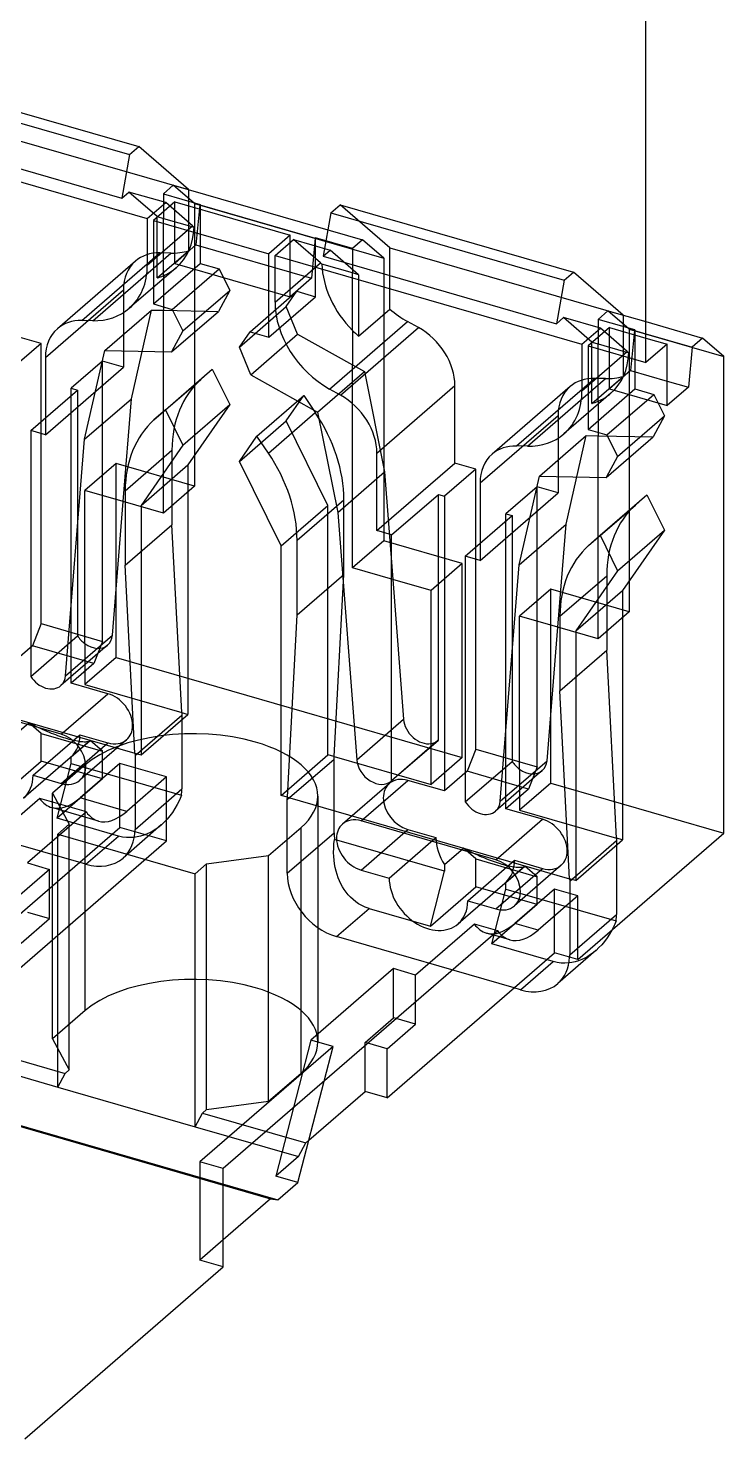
# Model space of a CAD drawing. Header units: millimetres. Extents: x -2.6 to 65.1, y -0.1 to 99.3.
# Drawn here: x 40.53 to 65.06, y -0.14 to 49.58 of the extents above; entities that cross this region are included whole.
import ezdxf

# ---------------------------------------------------------------- set-up
doc = ezdxf.new("R2010")
doc.units = ezdxf.units.MM
doc.layers.add('HIDDEN', color=7, linetype='Continuous')
doc.layers.add('THICK', color=7, linetype='Continuous')

msp = doc.modelspace()

# ---------------------------------------------------------------- linework, layer by layer
at = {"layer": 'HIDDEN'}
for p, q in [((36.207, 47.781), (44.434, 45.406)), ((35.88, 47.498), (44.107, 45.123)), ((37.957, 46.266), (46.184, 43.891)), ((33.908, 45.991), (44.733, 42.866)), ((35.607, 45.962), (43.834, 43.587)), ((44.107, 45.123), (44.434, 45.406)), ((46.184, 43.891), (44.434, 45.406)), ((44.107, 45.123), (43.834, 43.587)), ((43.834, 43.587), (44.084, 43.804)), ((45.383, 43.429), (44.084, 43.804)), ((45.084, 42.938), (44.084, 43.804)), ((45.651, 44.045), (45.301, 43.741)), ((45.651, 44.045), (52.319, 42.12)), ((46.401, 43.395), (45.651, 44.045)), ((46.184, 43.891), (46.184, 41.729)), ((44.733, 42.866), (45.383, 43.429)), ((45.7, 43.453), (44.95, 42.803)), ((45.301, 43.741), (46.6, 43.366)), ((45.301, 43.741), (45.301, 42.875)), ((46.332, 42.607), (45.383, 43.429)), ((45.7, 43.453), (49.77, 42.278)), ((45.7, 41.288), (45.7, 43.453)), ((46.401, 43.395), (46.401, 33.436)), ((46.401, 43.395), (53.069, 41.47)), ((46.582, 43.351), (46.45, 41.937)), ((46.582, 43.351), (46.6, 43.366)), ((46.582, 43.351), (50.652, 42.176)), ((46.6, 43.366), (46.6, 41.288)), ((51.209, 43.073), (51.536, 43.356)), ((53.286, 41.841), (51.536, 43.356)), ((51.536, 43.356), (59.763, 40.981)), ((44.733, 42.866), (44.733, 41.222)), ((44.95, 42.803), (49.02, 41.628)), ((44.95, 42.803), (44.95, 39.859)), ((45.084, 40.776), (45.084, 42.938)), ((45.084, 42.938), (45.301, 42.875)), ((45.301, 40.853), (45.301, 42.875)), ((45.301, 42.875), (46.382, 42.563)), ((51.209, 43.073), (50.936, 41.537)), ((51.209, 43.073), (59.436, 40.698)), ((44.733, 41.222), (46.332, 42.607)), ((46.332, 42.607), (46.34, 42.601)), ((46.34, 42.601), (46.347, 42.594)), ((46.347, 42.594), (46.354, 42.588)), ((46.354, 42.588), (46.361, 42.582)), ((46.361, 42.582), (46.368, 42.576)), ((46.368, 42.576), (46.375, 42.57)), ((46.375, 42.57), (46.382, 42.563)), ((49.77, 42.278), (49.02, 41.628)), ((49.77, 40.113), (49.77, 42.278)), ((46.45, 41.937), (45.7, 41.288)), ((46.45, 41.937), (50.52, 40.762)), ((49.237, 41.566), (49.887, 42.129)), ((49.887, 42.129), (51.186, 41.754)), ((50.836, 41.307), (49.887, 42.129)), ((50.652, 42.176), (50.52, 40.762)), ((50.652, 42.176), (50.67, 42.191)), ((50.67, 40.113), (50.67, 42.191)), ((51.969, 41.816), (50.67, 42.191)), ((52.319, 42.12), (51.969, 41.816)), ((51.969, 41.816), (51.969, 40.95)), ((53.069, 41.47), (52.319, 42.12)), ((53.286, 39.679), (53.286, 41.841)), ((53.286, 41.841), (61.513, 39.466)), ((44.312, 41.368), (41.562, 38.986)), ((42.423, 39.277), (45.173, 41.658)), ((42.808, 39.269), (45.558, 41.65)), ((44.95, 39.859), (46.6, 41.288)), ((45.084, 40.776), (46.184, 41.729)), ((45.558, 41.65), (45.173, 41.658)), ((45.7, 41.288), (49.77, 40.113)), ((46.6, 41.288), (47.264, 41.096)), ((49.02, 38.684), (49.02, 41.628)), ((49.237, 41.566), (60.062, 38.441)), ((49.237, 39.922), (49.237, 41.566)), ((49.237, 39.922), (50.836, 41.307)), ((50.843, 41.301), (50.836, 41.307)), ((50.85, 41.294), (50.843, 41.301)), ((50.858, 41.288), (50.85, 41.294)), ((50.865, 41.282), (50.858, 41.288)), ((50.873, 41.275), (50.865, 41.282)), ((50.881, 41.269), (50.873, 41.275)), ((50.888, 41.262), (50.881, 41.269)), ((50.936, 41.537), (51.186, 41.754)), ((50.936, 41.537), (59.163, 39.162)), ((52.186, 40.888), (51.186, 41.754)), ((53.069, 41.47), (53.069, 31.511)), ((45.749, 41.133), (44.099, 39.705)), ((45.301, 40.853), (45.301, 39.634)), ((45.614, 39.667), (47.264, 41.096)), ((47.264, 41.096), (47.639, 40.338)), ((51.969, 40.95), (50.888, 41.262)), ((51.969, 38.928), (51.969, 40.95)), ((52.186, 40.888), (51.969, 40.95)), ((52.186, 40.888), (52.186, 38.726)), ((59.436, 40.698), (59.763, 40.981)), ((61.513, 39.466), (59.763, 40.981)), ((41.139, 37.974), (43.889, 40.356)), ((43.889, 40.356), (43.889, 37.625)), ((45.989, 38.909), (47.639, 40.338)), ((47.639, 40.338), (47.238, 39.594)), ((48.356, 38.876), (50.006, 40.305)), ((49.631, 39.763), (50.006, 40.305)), ((50.52, 40.762), (49.77, 40.113)), ((50.006, 40.305), (50.67, 40.113)), ((59.436, 40.698), (59.163, 39.162)), ((44.95, 39.859), (45.614, 39.667)), ((49.02, 38.684), (50.67, 40.113)), ((43.23, 38.214), (44.88, 39.643)), ((44.172, 36.517), (44.88, 39.643)), ((44.88, 39.643), (45.301, 39.634)), ((45.301, 32.483), (45.301, 39.634)), ((45.301, 39.634), (47.238, 39.594)), ((45.588, 38.165), (47.238, 39.594)), ((45.614, 39.667), (45.989, 38.909)), ((47.981, 38.334), (49.631, 39.763)), ((50.032, 38.788), (49.631, 39.763)), ((52.186, 38.726), (53.286, 39.679)), ((59.163, 39.162), (59.413, 39.379)), ((60.712, 39.004), (59.413, 39.379)), ((60.413, 38.513), (59.413, 39.379)), ((60.979, 39.62), (60.629, 39.316)), ((60.629, 39.316), (60.629, 38.45)), ((61.929, 38.941), (60.629, 39.316)), ((61.729, 38.97), (60.979, 39.62)), ((60.979, 39.62), (62.314, 39.234)), ((61.513, 39.466), (61.513, 37.304)), ((42.808, 39.269), (42.423, 39.277)), ((45.989, 38.909), (45.588, 38.165)), ((47.981, 38.334), (48.356, 38.876)), ((48.356, 38.876), (49.02, 38.684)), ((48.382, 37.359), (50.032, 38.788)), ((50.032, 38.788), (51.969, 37.709)), ((51.162, 36.857), (53.912, 39.238)), ((51.547, 36.643), (54.297, 39.024)), ((51.969, 38.928), (51.969, 37.709)), ((54.297, 39.024), (53.912, 39.238)), ((60.062, 38.441), (60.712, 39.004)), ((61.029, 39.028), (60.279, 38.378)), ((61.661, 38.182), (60.712, 39.004)), ((61.029, 39.028), (62.314, 38.657)), ((61.029, 36.863), (61.029, 39.028)), ((61.729, 38.97), (61.729, 29.011)), ((61.729, 38.97), (65.064, 38.007)), ((61.911, 38.926), (61.779, 37.512)), ((61.911, 38.926), (61.929, 38.941)), ((61.911, 38.926), (62.314, 38.81)), ((61.929, 38.941), (61.929, 36.863)), ((40.988, 38.462), (39.888, 37.51)), ((40.988, 38.462), (40.252, 38.675)), ((40.988, 28.59), (40.988, 38.462)), ((48.382, 37.359), (47.981, 38.334)), ((60.062, 38.441), (60.062, 36.797)), ((60.279, 38.378), (62.314, 37.791)), ((60.279, 38.378), (60.279, 35.434)), ((60.413, 36.351), (60.413, 38.513)), ((60.413, 38.513), (60.629, 38.45)), ((60.629, 36.428), (60.629, 38.45)), ((60.629, 38.45), (61.711, 38.138)), ((41.139, 37.974), (41.139, 35.243)), ((43.153, 37.837), (42.053, 36.885)), ((42.522, 35.088), (43.23, 38.214)), ((43.889, 37.625), (43.153, 37.837)), ((43.153, 27.965), (43.153, 37.837)), ((43.23, 38.214), (45.588, 38.165)), ((60.062, 36.797), (61.661, 38.182)), ((61.661, 38.182), (61.668, 38.176)), ((61.668, 38.176), (61.675, 38.169)), ((61.675, 38.169), (61.683, 38.163)), ((61.683, 38.163), (61.69, 38.157)), ((61.69, 38.157), (61.697, 38.151)), ((61.697, 38.151), (61.704, 38.145)), ((61.704, 38.145), (61.711, 38.138)), ((41.139, 35.243), (43.889, 37.625)), ((45.37, 36.132), (47.02, 37.561)), ((47.02, 37.561), (46.617, 37.196)), ((47.02, 37.561), (47.639, 36.31)), ((48.382, 37.359), (50.74, 36.046)), ((50.74, 36.046), (52.39, 37.475)), ((51.969, 37.709), (52.39, 37.475)), ((51.969, 30.558), (51.969, 37.709)), ((52.39, 37.475), (53.098, 33.941)), ((60.413, 36.351), (61.513, 37.304)), ((61.779, 37.512), (61.029, 36.863)), ((61.779, 37.512), (63.064, 37.141)), ((40.62, 35.393), (42.27, 36.822)), ((42.053, 26.492), (42.053, 36.885)), ((42.053, 36.885), (42.27, 36.822)), ((42.27, 36.822), (42.27, 28.162)), ((44.967, 35.768), (46.617, 37.196)), ((51.547, 36.643), (51.162, 36.857)), ((52.831, 34.599), (55.581, 36.981)), ((55.581, 34.25), (55.581, 36.981)), ((59.641, 36.943), (56.891, 34.561)), ((57.752, 34.852), (60.502, 37.233)), ((58.136, 34.844), (60.886, 37.225)), ((60.279, 35.434), (61.929, 36.863)), ((60.886, 37.225), (60.502, 37.233)), ((61.029, 36.863), (63.064, 36.275)), ((61.929, 36.863), (62.593, 36.671)), ((42.522, 35.088), (44.172, 36.517)), ((43.88, 32.893), (44.172, 36.517)), ((45.989, 34.881), (47.639, 36.31)), ((47.639, 36.31), (46.167, 34.185)), ((48.6, 35.199), (50.25, 36.628)), ((49.631, 35.735), (50.25, 36.628)), ((50.25, 36.628), (50.653, 36.031)), ((61.078, 36.708), (59.428, 35.28)), ((60.629, 36.428), (60.629, 35.209)), ((60.943, 35.242), (62.593, 36.671)), ((62.593, 36.671), (62.968, 35.913)), ((45.37, 36.132), (44.967, 35.768)), ((45.37, 36.132), (45.989, 34.881)), ((49.003, 34.602), (50.653, 36.031)), ((50.74, 36.046), (51.448, 32.512)), ((56.468, 33.549), (59.218, 35.931)), ((59.218, 35.931), (59.218, 33.2)), ((61.318, 34.484), (62.968, 35.913)), ((62.968, 35.913), (62.567, 35.169)), ((40.62, 35.393), (40.62, 26.733)), ((41.139, 35.243), (40.62, 35.393)), ((47.981, 34.306), (49.631, 35.735)), ((51.103, 32.76), (49.631, 35.735)), ((60.279, 35.434), (60.943, 35.242)), ((41.851, 26.756), (42.522, 35.088)), ((45.989, 34.881), (44.517, 32.756)), ((47.981, 34.306), (48.6, 35.199)), ((49.003, 34.602), (48.6, 35.199)), ((58.136, 34.844), (57.752, 34.852)), ((58.559, 33.789), (60.209, 35.218)), ((59.501, 32.092), (60.209, 35.218)), ((60.209, 35.218), (60.629, 35.209)), ((60.629, 28.058), (60.629, 35.209)), ((60.629, 35.209), (62.567, 35.169)), ((60.917, 33.74), (62.567, 35.169)), ((60.943, 35.242), (61.318, 34.484)), ((43.954, 33.277), (45.604, 34.706)), ((45.604, 34.706), (45.604, 32.077)), ((49.453, 31.331), (47.981, 34.306)), ((52.831, 31.868), (52.831, 34.599)), ((61.318, 34.484), (60.917, 33.74)), ((43.63, 34.236), (42.53, 33.283)), ((43.63, 27.394), (43.63, 34.236)), ((46.401, 33.436), (43.63, 34.236)), ((44.517, 32.756), (46.167, 34.185)), ((46.167, 34.185), (46.167, 25.391)), ((51.448, 32.512), (53.098, 33.941)), ((52.831, 31.868), (55.581, 34.25)), ((53.098, 33.941), (53.39, 30.148)), ((56.317, 34.037), (55.217, 33.085)), ((56.317, 34.037), (55.581, 34.25)), ((56.317, 24.165), (56.317, 34.037)), ((46.401, 33.436), (45.301, 32.483)), ((56.468, 33.549), (56.468, 30.818)), ((58.482, 33.412), (57.382, 32.46)), ((57.851, 30.663), (58.559, 33.789)), ((59.218, 33.2), (58.482, 33.412)), ((58.482, 23.54), (58.482, 33.412)), ((58.559, 33.789), (60.917, 33.74)), ((42.53, 27.887), (42.53, 33.283)), ((43.88, 32.893), (42.53, 33.283)), ((43.501, 28.185), (43.88, 32.893)), ((45.301, 32.483), (43.88, 32.893)), ((43.954, 33.277), (43.954, 30.648)), ((50.016, 31.527), (51.666, 32.956)), ((51.666, 30.327), (51.666, 32.956)), ((53.35, 31.718), (55, 33.147)), ((55, 24.487), (55, 33.147)), ((55, 33.147), (55.217, 33.085)), ((55.217, 33.085), (55.217, 22.692)), ((56.468, 30.818), (59.218, 33.2)), ((60.699, 31.707), (62.349, 33.136)), ((62.349, 33.136), (61.946, 32.771)), ((62.349, 33.136), (62.968, 31.885)), ((44.517, 32.756), (44.517, 23.963)), ((49.453, 31.331), (51.103, 32.76)), ((51.103, 23.966), (51.103, 32.76)), ((51.448, 32.512), (52.119, 23.792)), ((55.948, 30.968), (57.598, 32.397)), ((57.382, 22.067), (57.382, 32.46)), ((57.382, 32.46), (57.598, 32.397)), ((57.598, 32.397), (57.598, 23.737)), ((60.296, 31.343), (61.946, 32.771)), ((43.954, 30.648), (45.604, 32.077)), ((45.946, 25.455), (45.604, 32.077)), ((53.35, 31.718), (52.831, 31.868)), ((57.851, 30.663), (59.501, 32.092)), ((59.209, 28.468), (59.501, 32.092)), ((61.318, 30.456), (62.968, 31.885)), ((62.968, 31.885), (61.495, 29.76)), ((49.453, 22.538), (49.453, 31.331)), ((50.016, 28.898), (50.016, 31.527)), ((53.069, 31.511), (51.969, 30.558)), ((55.84, 30.711), (53.069, 31.511)), ((53.35, 23.058), (53.35, 31.718)), ((60.699, 31.707), (60.296, 31.343)), ((60.699, 31.707), (61.318, 30.456)), ((55.948, 30.968), (55.948, 22.308)), ((56.468, 30.818), (55.948, 30.968)), ((44.296, 24.026), (43.954, 30.648)), ((53.39, 30.148), (51.969, 30.558)), ((55.84, 30.711), (54.74, 29.758)), ((55.84, 23.869), (55.84, 30.711)), ((57.18, 22.331), (57.851, 30.663)), ((61.318, 30.456), (59.845, 28.331)), ((50.016, 28.898), (51.666, 30.327)), ((51.324, 23.903), (51.666, 30.327)), ((54.74, 29.758), (53.39, 30.148)), ((53.39, 30.148), (53.769, 25.221)), ((59.283, 28.852), (60.933, 30.281)), ((60.933, 30.281), (60.933, 27.652)), ((54.74, 24.362), (54.74, 29.758)), ((58.958, 29.811), (57.858, 28.858)), ((58.958, 22.969), (58.958, 29.811)), ((61.729, 29.011), (58.958, 29.811)), ((59.845, 28.331), (61.495, 29.76)), ((61.495, 29.76), (61.495, 20.966)), ((49.674, 22.474), (50.016, 28.898)), ((57.858, 23.462), (57.858, 28.858)), ((59.209, 28.468), (57.858, 28.858)), ((59.283, 28.852), (59.283, 26.223)), ((61.729, 29.011), (60.629, 28.058)), ((40.988, 28.59), (40.688, 27.81)), ((40.988, 28.59), (43.153, 27.965)), ((58.83, 23.76), (59.209, 28.468)), ((60.629, 28.058), (59.209, 28.468)), ((40.62, 26.733), (42.27, 28.162)), ((41.851, 26.756), (43.501, 28.185)), ((42.53, 27.887), (42.53, 26.441)), ((43.153, 27.965), (42.853, 27.185)), ((59.845, 28.331), (59.845, 19.538)), ((40.688, 27.81), (39.888, 27.117)), ((42.853, 27.185), (40.688, 27.81)), ((43.334, 27.834), (41.684, 26.405)), ((43.63, 27.394), (42.53, 26.441)), ((43.63, 27.394), (55.84, 23.869)), ((59.283, 26.223), (60.933, 27.652)), ((61.274, 21.03), (60.933, 27.652)), ((34.346, 26.899), (44.296, 24.026)), ((42.853, 27.185), (42.053, 26.492)), ((43.347, 26.119), (42.053, 26.492)), ((42.53, 26.441), (45.946, 25.455)), ((41.697, 24.69), (36.945, 26.062)), ((41.697, 24.69), (43.347, 26.119)), ((59.624, 19.601), (59.283, 26.223)), ((44.3, 23.938), (45.95, 25.367)), ((44.517, 23.963), (46.167, 25.391)), ((45.946, 25.455), (46.167, 25.391)), ((45.946, 25.455), (45.95, 25.367)), ((45.95, 25.367), (45.95, 22.769)), ((39.888, 24.52), (40.554, 25.097)), ((40.658, 25.042), (40.554, 25.097)), ((40.988, 24.72), (40.554, 25.097)), ((40.758, 24.992), (40.658, 25.042)), ((40.853, 24.946), (40.758, 24.992)), ((40.944, 24.903), (40.853, 24.946)), ((41.032, 24.863), (40.944, 24.903)), ((41.118, 24.825), (41.032, 24.863)), ((52.119, 23.792), (53.769, 25.221)), ((42.708, 24.461), (40.368, 22.434)), ((40.706, 23.244), (42.356, 24.673)), ((40.988, 24.72), (43.153, 24.095)), ((40.988, 23.74), (40.988, 24.72)), ((41.201, 24.789), (41.118, 24.825)), ((41.281, 24.756), (41.201, 24.789)), ((41.359, 24.724), (41.281, 24.756)), ((41.435, 24.694), (41.359, 24.724)), ((41.51, 24.666), (41.435, 24.694)), ((41.582, 24.64), (41.51, 24.666)), ((41.653, 24.615), (41.582, 24.64)), ((41.721, 24.591), (41.653, 24.615)), ((41.697, 22.958), (43.347, 24.387)), ((41.789, 24.569), (41.721, 24.591)), ((41.854, 24.548), (41.789, 24.569)), ((41.918, 24.529), (41.854, 24.548)), ((41.98, 24.511), (41.918, 24.529)), ((42.041, 24.495), (41.98, 24.511)), ((42.1, 24.48), (42.041, 24.495)), ((42.053, 23.895), (42.719, 24.472)), ((42.157, 24.467), (42.1, 24.48)), ((42.213, 24.455), (42.157, 24.467)), ((42.267, 24.444), (42.213, 24.455)), ((42.319, 24.435), (42.267, 24.444)), ((42.369, 24.428), (42.319, 24.435)), ((44.001, 24.497), (42.351, 23.068)), ((42.356, 24.673), (43.347, 24.387)), ((42.417, 24.422), (42.369, 24.428)), ((42.463, 24.419), (42.417, 24.422)), ((42.507, 24.417), (42.463, 24.419)), ((42.548, 24.417), (42.507, 24.417)), ((42.587, 24.42), (42.548, 24.417)), ((42.623, 24.425), (42.587, 24.42)), ((42.655, 24.433), (42.623, 24.425)), ((42.683, 24.444), (42.655, 24.433)), ((42.707, 24.46), (42.683, 24.444)), ((42.709, 24.462), (42.707, 24.46)), ((42.711, 24.464), (42.709, 24.462)), ((42.713, 24.466), (42.711, 24.464)), ((42.715, 24.468), (42.713, 24.466)), ((42.717, 24.47), (42.715, 24.468)), ((42.719, 24.472), (42.717, 24.47)), ((43.153, 24.095), (42.719, 24.472)), ((54.983, 24.471), (53.333, 23.042)), ((53.35, 23.058), (55, 24.487)), ((42.053, 23.662), (42.053, 23.895)), ((43.153, 23.115), (43.153, 24.095)), ((44.296, 24.026), (44.517, 23.963)), ((44.296, 24.026), (44.3, 23.938)), ((44.3, 23.938), (44.3, 21.34)), ((49.453, 22.538), (51.103, 23.966)), ((51.324, 23.903), (51.103, 23.966)), ((51.32, 23.817), (51.324, 23.903)), ((51.324, 23.903), (54.74, 22.916)), ((54.74, 22.916), (54.74, 24.362)), ((55.84, 23.869), (54.74, 22.916)), ((56.317, 24.165), (56.017, 23.385)), ((56.317, 24.165), (58.482, 23.54)), ((39.388, 22.354), (40.988, 23.74)), ((43.153, 23.115), (40.988, 23.74)), ((42.539, 23.61), (41.389, 22.614)), ((41.553, 21.729), (42.053, 23.662)), ((42.053, 23.662), (45.935, 22.542)), ((43.762, 23.661), (42.362, 22.448)), ((42.539, 14.95), (42.539, 23.61)), ((45.408, 23.186), (43.762, 23.661)), ((43.762, 21.409), (43.762, 23.661)), ((49.67, 22.388), (51.32, 23.817)), ((51.32, 21.219), (51.32, 23.817)), ((56.017, 23.385), (55.217, 22.692)), ((55.948, 22.308), (57.598, 23.737)), ((58.182, 22.76), (56.017, 23.385)), ((58.663, 23.409), (57.013, 21.98)), ((57.18, 22.331), (58.83, 23.76)), ((57.858, 23.462), (57.858, 22.016)), ((58.482, 23.54), (58.182, 22.76)), ((40.706, 23.244), (41.697, 22.958)), ((43.153, 23.115), (41.553, 21.729)), ((45.408, 23.186), (44.008, 21.973)), ((45.408, 20.934), (45.408, 23.186)), ((53.269, 22.956), (51.619, 21.527)), ((52.273, 21.637), (53.923, 23.066)), ((55.217, 22.692), (53.923, 23.066)), ((58.958, 22.969), (57.858, 22.016)), ((58.958, 22.969), (65.064, 21.207)), ((40.938, 22.427), (38.862, 20.63)), ((42.583, 21.952), (40.938, 22.427)), ((41.389, 13.954), (41.389, 22.614)), ((41.389, 22.614), (41.974, 21.521)), ((44.008, 21.973), (42.362, 22.448)), ((44.3, 21.34), (45.95, 22.769)), ((45.935, 22.542), (45.864, 22.371)), ((49.674, 22.474), (49.453, 22.538)), ((49.67, 22.388), (49.674, 22.474)), ((49.67, 19.79), (49.67, 22.388)), ((49.674, 22.474), (59.624, 19.601)), ((50.749, 22.51), (50.749, 13.849)), ((58.182, 22.76), (57.382, 22.067)), ((42.568, 20.108), (36.073, 21.983)), ((42.583, 21.952), (40.508, 20.155)), ((43.009, 21.632), (41.364, 22.107)), ((45.619, 21.937), (45.528, 21.814)), ((45.706, 22.07), (45.619, 21.937)), ((45.788, 22.214), (45.706, 22.07)), ((45.864, 22.371), (45.788, 22.214)), ((58.675, 21.694), (57.382, 22.067)), ((57.858, 22.016), (61.274, 21.03)), ((37.862, 16.3), (43.762, 21.409)), ((43.718, 21.104), (41.553, 21.729)), ((41.974, 21.521), (41.574, 21.175)), ((41.974, 12.861), (41.974, 21.521)), ((45.408, 20.934), (43.762, 21.409)), ((45.227, 21.497), (43.878, 20.328)), ((45.135, 21.422), (45.036, 21.35)), ((45.23, 21.5), (45.135, 21.422)), ((45.333, 21.595), (45.23, 21.5)), ((45.433, 21.7), (45.333, 21.595)), ((45.528, 21.814), (45.433, 21.7)), ((49.01, 20.414), (50.16, 21.41)), ((50.16, 12.75), (50.16, 21.41)), ((57.025, 20.265), (52.273, 21.637)), ((57.025, 20.265), (58.675, 21.694)), ((39.508, 15.825), (45.408, 20.934)), ((41.574, 12.255), (41.574, 21.175)), ((41.574, 21.175), (46.424, 19.775)), ((42.568, 20.108), (43.718, 21.104)), ((43.863, 21.07), (43.718, 21.104)), ((44, 21.053), (43.863, 21.07)), ((44.131, 21.049), (44, 21.053)), ((44.258, 21.056), (44.131, 21.049)), ((44.38, 21.074), (44.258, 21.056)), ((44.498, 21.1), (44.38, 21.074)), ((44.612, 21.135), (44.498, 21.1)), ((44.723, 21.178), (44.612, 21.135)), ((44.831, 21.228), (44.723, 21.178)), ((44.935, 21.286), (44.831, 21.228)), ((45.036, 21.35), (44.935, 21.286)), ((49.67, 19.79), (51.32, 21.219)), ((51.316, 20.825), (51.335, 20.983)), ((55.217, 19.862), (51.335, 20.983)), ((52.273, 19.905), (53.923, 21.334)), ((53.264, 19.619), (54.914, 21.048)), ((53.923, 21.334), (54.914, 21.048)), ((59.629, 19.513), (61.279, 20.942)), ((59.845, 19.538), (61.495, 20.966)), ((61.495, 20.966), (61.274, 21.03)), ((61.274, 21.03), (61.279, 20.942)), ((61.279, 20.942), (61.279, 18.344)), ((46.824, 20.121), (49.01, 20.414)), ((49.01, 11.754), (49.01, 20.414)), ((51.303, 20.527), (51.306, 20.673)), ((51.308, 20.387), (51.303, 20.527)), ((51.306, 20.673), (51.316, 20.825)), ((51.32, 20.251), (51.308, 20.387)), ((55.217, 20.095), (55.882, 20.672)), ((55.987, 20.617), (55.882, 20.672)), ((56.317, 20.295), (55.882, 20.672)), ((56.086, 20.567), (55.987, 20.617)), ((56.181, 20.521), (56.086, 20.567)), ((56.273, 20.478), (56.181, 20.521)), ((56.361, 20.438), (56.273, 20.478)), ((56.446, 20.4), (56.361, 20.438)), ((56.529, 20.364), (56.446, 20.4)), ((41.287, 19.93), (38.378, 17.411)), ((40.508, 20.155), (41.287, 19.93)), ((41.287, 18.198), (41.287, 19.93)), ((46.424, 19.775), (46.824, 20.121)), ((46.824, 11.461), (46.824, 20.121)), ((51.338, 20.12), (51.32, 20.251)), ((51.361, 19.993), (51.338, 20.12)), ((51.391, 19.87), (51.361, 19.993)), ((52.273, 19.905), (53.264, 19.619)), ((55.217, 20.095), (55.217, 19.862)), ((58.037, 20.036), (55.697, 18.009)), ((56.035, 18.819), (57.685, 20.248)), ((56.317, 20.295), (58.482, 19.67)), ((56.317, 19.315), (56.317, 20.295)), ((56.61, 20.331), (56.529, 20.364)), ((56.688, 20.299), (56.61, 20.331)), ((56.764, 20.269), (56.688, 20.299)), ((56.838, 20.241), (56.764, 20.269)), ((56.911, 20.215), (56.838, 20.241)), ((56.981, 20.19), (56.911, 20.215)), ((57.05, 20.166), (56.981, 20.19)), ((57.025, 18.533), (58.675, 19.962)), ((57.117, 20.144), (57.05, 20.166)), ((57.183, 20.123), (57.117, 20.144)), ((57.247, 20.104), (57.183, 20.123)), ((57.309, 20.086), (57.247, 20.104)), ((57.37, 20.07), (57.309, 20.086)), ((57.429, 20.055), (57.37, 20.07)), ((57.382, 19.47), (58.047, 20.047)), ((57.486, 20.042), (57.429, 20.055)), ((57.541, 20.03), (57.486, 20.042)), ((57.595, 20.019), (57.541, 20.03)), ((57.647, 20.01), (57.595, 20.019)), ((57.697, 20.003), (57.647, 20.01)), ((59.33, 20.072), (57.68, 18.643)), ((57.685, 20.248), (58.675, 19.962)), ((57.746, 19.997), (57.697, 20.003)), ((57.792, 19.994), (57.746, 19.997)), ((57.836, 19.992), (57.792, 19.994)), ((57.877, 19.992), (57.836, 19.992)), ((57.916, 19.995), (57.877, 19.992)), ((57.951, 20), (57.916, 19.995)), ((57.984, 20.008), (57.951, 20)), ((58.012, 20.019), (57.984, 20.008)), ((58.036, 20.035), (58.012, 20.019)), ((58.038, 20.037), (58.036, 20.035)), ((58.04, 20.039), (58.038, 20.037)), ((58.042, 20.041), (58.04, 20.039)), ((58.044, 20.043), (58.042, 20.041)), ((58.046, 20.045), (58.044, 20.043)), ((58.047, 20.047), (58.046, 20.045)), ((58.482, 19.67), (58.047, 20.047)), ((46.424, 10.855), (46.424, 19.775)), ((51.426, 19.751), (51.391, 19.87)), ((51.466, 19.636), (51.426, 19.751)), ((51.512, 19.526), (51.466, 19.636)), ((51.563, 19.419), (51.512, 19.526)), ((51.619, 19.316), (51.563, 19.419)), ((54.717, 17.929), (55.217, 19.862)), ((57.382, 19.237), (57.382, 19.47)), ((58.482, 18.69), (58.482, 19.67)), ((59.845, 19.538), (59.624, 19.601)), ((59.624, 19.601), (59.629, 19.513)), ((59.629, 19.513), (59.629, 16.915)), ((51.681, 19.217), (51.619, 19.316)), ((51.748, 19.122), (51.681, 19.217)), ((51.822, 19.031), (51.748, 19.122)), ((51.902, 18.945), (51.822, 19.031)), ((51.989, 18.865), (51.902, 18.945)), ((54.717, 17.929), (56.317, 19.315)), ((58.482, 18.69), (56.317, 19.315)), ((56.882, 17.304), (57.382, 19.237)), ((57.382, 19.237), (61.263, 18.117)), ((59.091, 19.236), (57.691, 18.023)), ((59.091, 18.286), (59.091, 19.236)), ((59.914, 18.998), (59.091, 19.236)), ((40.508, 18.423), (41.287, 18.198)), ((51.402, 17.558), (52.552, 18.554)), ((52.083, 18.789), (51.989, 18.865)), ((52.185, 18.719), (52.083, 18.789)), ((52.296, 18.656), (52.185, 18.719)), ((52.417, 18.6), (52.296, 18.656)), ((52.552, 18.554), (52.417, 18.6)), ((52.552, 18.554), (54.717, 17.929)), ((56.035, 18.819), (57.025, 18.533)), ((58.482, 18.69), (56.882, 17.304)), ((40.287, 17.332), (41.287, 18.198)), ((56.266, 18.002), (54.191, 16.205)), ((57.089, 17.764), (56.266, 18.002)), ((58.514, 17.786), (57.691, 18.023)), ((59.629, 16.915), (61.279, 18.344)), ((61.193, 17.945), (61.168, 17.891)), ((61.217, 18.001), (61.193, 17.945)), ((61.241, 18.058), (61.217, 18.001)), ((61.263, 18.117), (61.241, 18.058)), ((57.666, 15.75), (51.402, 17.558)), ((56.919, 17.617), (56.693, 17.682)), ((61.142, 17.838), (61.116, 17.787)), ((61.168, 17.891), (61.142, 17.838)), ((59.047, 16.679), (56.882, 17.304)), ((60.365, 16.925), (60.264, 16.861)), ((60.463, 16.997), (60.365, 16.925)), ((60.559, 17.075), (60.463, 16.997)), ((53.412, 16.43), (50.503, 13.911)), ((53.412, 14.698), (53.412, 16.43)), ((54.191, 16.205), (53.412, 16.43)), ((57.897, 15.683), (59.047, 16.679)), ((59.191, 16.645), (59.047, 16.679)), ((59.329, 16.628), (59.191, 16.645)), ((59.46, 16.624), (59.329, 16.628)), ((59.586, 16.631), (59.46, 16.624)), ((59.708, 16.649), (59.586, 16.631)), ((59.826, 16.675), (59.708, 16.649)), ((59.941, 16.71), (59.826, 16.675)), ((60.052, 16.753), (59.941, 16.71)), ((60.159, 16.803), (60.052, 16.753)), ((60.264, 16.861), (60.159, 16.803)), ((54.191, 15.255), (54.191, 16.205)), ((42.539, 14.95), (41.389, 13.954)), ((52.412, 13.832), (53.412, 14.698)), ((53.514, 14.668), (53.412, 14.698)), ((41.389, 13.954), (41.974, 12.861)), ((38.197, 13.789), (41.834, 12.739)), ((51.282, 13.686), (46.591, 9.623)), ((50.503, 13.911), (49.262, 9.112)), ((51.282, 13.686), (50.503, 13.911)), ((50.966, 12.461), (51.282, 13.686)), ((52.412, 13.714), (52.412, 13.832)), ((52.514, 13.802), (52.412, 13.832)), ((37.937, 13.305), (41.574, 12.255)), ((41.574, 12.255), (41.834, 12.739)), ((41.834, 12.739), (41.974, 12.861)), ((49.01, 11.754), (50.16, 12.75)), ((35.398, 12.265), (49.081, 8.315)), ((35.658, 12.231), (49.341, 8.281)), ((41.574, 12.255), (46.424, 10.855)), ((46.684, 11.339), (46.824, 11.461)), ((46.824, 11.461), (49.01, 11.754)), ((46.424, 10.855), (46.684, 11.339)), ((46.684, 11.339), (50.321, 10.289)), ((46.424, 10.855), (50.062, 9.805)), ((50.062, 9.805), (50.321, 10.289)), ((50.321, 10.289), (50.428, 10.381)), ((46.591, 9.623), (46.591, 6.159)), ((47.414, 9.385), (46.591, 9.623)), ((50.062, 9.805), (49.262, 9.112)), ((50.041, 8.887), (49.262, 9.112)), ((47.414, 6.871), (46.591, 6.159)), ((47.414, 5.921), (46.591, 6.159))]:
    msp.add_line(p, q, dxfattribs=at)
for centre, major_axis, ratio, start_param, end_param in [((43.785, 43.401), (1.964, -2.268), 0.75, 0.000035, 0.679724), ((45.621, 39.856), (-1.309, 1.512), 0.75, 0.000035, 0.713724), ((45.621, 39.856), (-1.309, 1.512), 0.75, -0.595273, 0.000035), ((44.885, 44.354), (1.964, -2.268), 0.75, -0.595273, -0.333473), ((42.135, 41.972), (1.964, -2.268), 0.75, 0.000035, 0.713724), ((43.785, 43.401), (1.964, -2.268), 0.75, -0.333473, -0.234245), ((43.785, 43.401), (1.964, -2.268), 0.75, -0.234245, 0.000035), ((53.485, 40.601), (1.964, -2.268), 0.75, -2.393868, -1.479899), ((51.835, 39.172), (1.964, -2.268), 0.75, -2.427868, -1.118871), ((42.871, 37.474), (1.309, -1.512), 0.75, 2.54632, 3.141628), ((42.135, 41.972), (1.964, -2.268), 0.75, -0.595273, 0.000035), ((54.585, 41.554), (1.964, -2.268), 0.75, -1.380671, -1.118871), ((42.871, 37.474), (1.309, -1.512), 0.75, -3.141557, -2.427868), ((53.485, 40.601), (1.964, -2.268), 0.75, -1.479899, -1.380671), ((53.849, 37.481), (-1.309, 1.512), 0.75, -2.427868, -1.118871), ((59.114, 38.976), (1.964, -2.268), 0.75, 0.000035, 0.679724), ((60.214, 39.929), (1.964, -2.268), 0.75, -0.595273, -0.333473), ((49.934, 33.456), (3.273, -3.78), 0.75, -3.126, -2.427868), ((60.95, 35.431), (-1.309, 1.512), 0.75, 0.000035, 0.713724), ((57.464, 37.547), (1.964, -2.268), 0.75, 0.000035, 0.713724), ((60.95, 35.431), (-1.309, 1.512), 0.75, -0.595273, 0.000035), ((51.099, 35.099), (1.309, -1.512), 0.75, 0.713724, 2.022721), ((59.114, 38.976), (1.964, -2.268), 0.75, -0.333473, -0.234245), ((59.114, 38.976), (1.964, -2.268), 0.75, -0.234245, 0.000035), ((47.336, 34.206), (3.273, -3.78), 0.75, 0.713724, 1.411856), ((48.284, 32.027), (3.273, -3.78), 0.75, -3.126, -2.427868), ((58.2, 33.049), (1.309, -1.512), 0.75, 2.54632, 3.141628), ((57.464, 37.547), (1.964, -2.268), 0.75, -0.595273, 0.000035), ((45.686, 32.777), (3.273, -3.78), 0.75, 0.713724, 1.411856), ((58.2, 33.049), (1.309, -1.512), 0.75, -3.141557, -2.427868), ((65.263, 29.031), (3.273, -3.78), 0.75, -3.126, -2.427868), ((63.613, 27.602), (3.273, -3.78), 0.75, -3.126, -2.427868), ((42.811, 28.439), (0.524, -0.605), 0.75, -1.752737, -1.274734), ((42.811, 28.439), (0.524, -0.605), 0.75, -1.274734, 0), ((42.811, 28.439), (0.524, -0.605), 0.75, 0, 0.635185), ((41.161, 27.01), (0.524, -0.605), 0.75, -1.752737, 0), ((41.161, 27.01), (0.524, -0.605), 0.75, 0, 0.635185), ((43.347, 25.253), (0.655, -0.756), 0.75, 0.713724, 2.284521), ((46.349, 22.51), (4.4, 0), 0.5, 1.047198, 2.617994), ((43.347, 25.253), (0.655, -0.756), 0.75, 0.000001, 0.713724), ((54.459, 25.076), (0.524, -0.605), 0.75, -2.349328, -0.43941), ((41.697, 23.824), (-0.655, 0.756), 0.75, -2.427868, -0.857072), ((40.971, 25.073), (1.047, -1.209), 0.75, 0.039594, 0.713724), ((43.347, 25.253), (0.655, -0.756), 0.75, -0.857072, 0.000001), ((46.349, 22.51), (4.4, 0), 0.5, -0.000036, 1.047198), ((54.459, 25.076), (0.524, -0.605), 0.75, -0.43941, -0.000041), ((54.459, 25.076), (0.524, -0.605), 0.75, -0.000041, 0.038593), ((41.697, 23.824), (-0.655, 0.756), 0.75, -3.141592, -2.427868), ((52.809, 23.647), (0.524, -0.605), 0.75, -2.349328, -0.000041), ((58.139, 24.014), (0.524, -0.605), 0.75, -1.752737, -1.274734), ((58.139, 24.014), (0.524, -0.605), 0.75, -1.274734, 0), ((58.139, 24.014), (0.524, -0.605), 0.75, 0, 0.635185), ((39.321, 23.644), (-1.047, 1.209), 0.75, 3.141552, 3.855317), ((41.697, 23.824), (-0.655, 0.756), 0.75, 2.284521, 3.141594), ((53.923, 22.2), (0.655, -0.756), 0.75, -3.141592, -2.427868), ((53.923, 22.2), (0.655, -0.756), 0.75, 2.284521, 3.141594), ((52.809, 23.647), (0.524, -0.605), 0.75, -0.000041, 0.038593), ((42.362, 25.566), (0.998, 3.459), 0.433013, 2.816262, 3.141643), ((42.362, 25.566), (0.998, 3.459), 0.433013, -3.141542, -2.55359), ((44.218, 23.269), (1.309, -1.512), 0.75, 0.579346, 0.713724), ((46.349, 22.51), (4.4, 0), 0.5, -0.523599, -0.000036), ((53.923, 22.2), (0.655, -0.756), 0.75, -2.427868, -0.857072), ((44.008, 25.091), (0.998, 3.459), 0.433013, 2.816262, 3.141643), ((44.008, 25.091), (0.998, 3.459), 0.433013, -3.141542, -2.55359), ((56.489, 22.585), (0.524, -0.605), 0.75, -1.752737, 0), ((56.489, 22.585), (0.524, -0.605), 0.75, 0, 0.635185), ((52.273, 20.771), (-0.655, 0.756), 0.75, 0.000001, 0.713724), ((52.273, 20.771), (-0.655, 0.756), 0.75, -0.857072, 0.000001), ((58.675, 20.828), (0.655, -0.756), 0.75, 0.713724, 2.284521), ((42.568, 21.84), (1.309, -1.512), 0.75, 0.000001, 0.713724), ((53.052, 20.719), (1.309, -1.512), 0.75, -2.427868, -2.29349), ((52.273, 20.771), (-0.655, 0.756), 0.75, 0.713724, 2.284521), ((56.299, 20.648), (1.047, -1.209), 0.75, -2.427868, -1.753738), ((58.675, 20.828), (0.655, -0.756), 0.75, 0.000001, 0.713724), ((42.568, 21.84), (1.309, -1.512), 0.75, -0.857072, 0.000001), ((57.025, 19.399), (-0.655, 0.756), 0.75, -2.427868, -0.857072), ((56.299, 20.648), (1.047, -1.209), 0.75, 0.039594, 0.713724), ((58.675, 20.828), (0.655, -0.756), 0.75, -0.857072, 0.000001), ((51.402, 19.29), (1.309, -1.512), 0.75, -2.427868, -0.857072), ((54.649, 19.219), (-1.047, 1.209), 0.75, 0.713724, 3.141552), ((57.025, 19.399), (-0.655, 0.756), 0.75, -3.141592, -2.427868), ((54.649, 19.219), (-1.047, 1.209), 0.75, 3.141552, 3.855317), ((57.025, 19.399), (-0.655, 0.756), 0.75, 2.284521, 3.141594), ((57.691, 21.141), (0.998, 3.459), 0.433013, 2.816262, 3.141643), ((57.691, 21.141), (0.998, 3.459), 0.433013, -3.141542, -2.55359), ((59.547, 18.844), (1.309, -1.512), 0.75, 0.579346, 0.713724), ((57.897, 17.415), (1.309, -1.512), 0.75, 0.663704, 0.713724), ((46.349, 13.85), (4.4, 0), 0.5, 1.047198, 2.617994), ((46.349, 13.85), (4.4, 0), 0.5, -0.000036, 1.047198), ((46.349, 13.85), (4.4, 0), 0.5, -0.523599, -0.000036)]:
    msp.add_ellipse(centre, major_axis=major_axis, ratio=ratio, start_param=start_param, end_param=end_param, dxfattribs=at)
at = {"layer": 'THICK'}
for p, q in [((62.314, 37.791), (62.314, 62.867)), ((62.314, 39.234), (64.314, 38.657)), ((62.314, 38.81), (63.946, 38.339)), ((62.314, 38.657), (63.064, 38.441)), ((63.064, 38.441), (62.314, 37.791)), ((63.064, 36.275), (63.064, 38.441)), ((63.946, 38.339), (63.814, 36.925)), ((64.314, 38.657), (63.946, 38.339)), ((65.064, 38.007), (64.314, 38.657)), ((65.064, 21.207), (65.064, 38.007)), ((63.064, 37.141), (63.814, 36.925)), ((63.814, 36.925), (63.064, 36.275)), ((59.914, 16.747), (65.064, 21.207)), ((59.914, 18.998), (58.514, 17.786)), ((59.914, 16.747), (59.914, 18.998)), ((59.091, 16.984), (59.091, 18.286)), ((57.089, 17.764), (47.414, 9.385)), ((57.515, 17.445), (56.919, 17.617)), ((60.947, 17.511), (60.856, 17.388)), ((61.034, 17.644), (60.947, 17.511)), ((61.116, 17.787), (61.034, 17.644)), ((53.191, 11.875), (59.091, 16.984)), ((59.914, 16.747), (59.091, 16.984)), ((60.556, 17.072), (59.206, 15.903)), ((60.662, 17.17), (60.559, 17.075)), ((60.761, 17.274), (60.662, 17.17)), ((60.856, 17.388), (60.761, 17.274)), ((57.897, 15.683), (57.666, 15.75)), ((54.191, 14.473), (54.191, 15.255)), ((53.191, 13.607), (54.191, 14.473)), ((54.191, 14.473), (53.514, 14.668)), ((52.412, 12.1), (52.412, 13.714)), ((53.191, 13.607), (52.514, 13.802)), ((53.191, 11.875), (53.191, 13.607)), ((50.041, 8.887), (50.966, 12.461)), ((50.428, 10.381), (52.412, 12.1)), ((53.191, 11.875), (52.412, 12.1)), ((47.414, 5.921), (47.414, 9.385)), ((49.341, 8.281), (50.041, 8.887)), ((49.081, 8.315), (47.414, 6.871)), ((49.081, 8.315), (49.341, 8.281)), ((40.414, -0.141), (47.414, 5.921))]:
    msp.add_line(p, q, dxfattribs=at)
for centre, major_axis, ratio, start_param, end_param in [((58.514, 20.903), (-0.998, -3.459), 0.433013, -0.32533, 0.000051), ((58.514, 20.903), (-0.998, -3.459), 0.433013, 0.000051, 0.588003), ((57.897, 17.415), (1.309, -1.512), 0.75, 0.000001, 0.663704), ((57.897, 17.415), (1.309, -1.512), 0.75, -0.857072, 0.000001)]:
    msp.add_ellipse(centre, major_axis=major_axis, ratio=ratio, start_param=start_param, end_param=end_param, dxfattribs=at)

doc.saveas('drawing.dxf')
